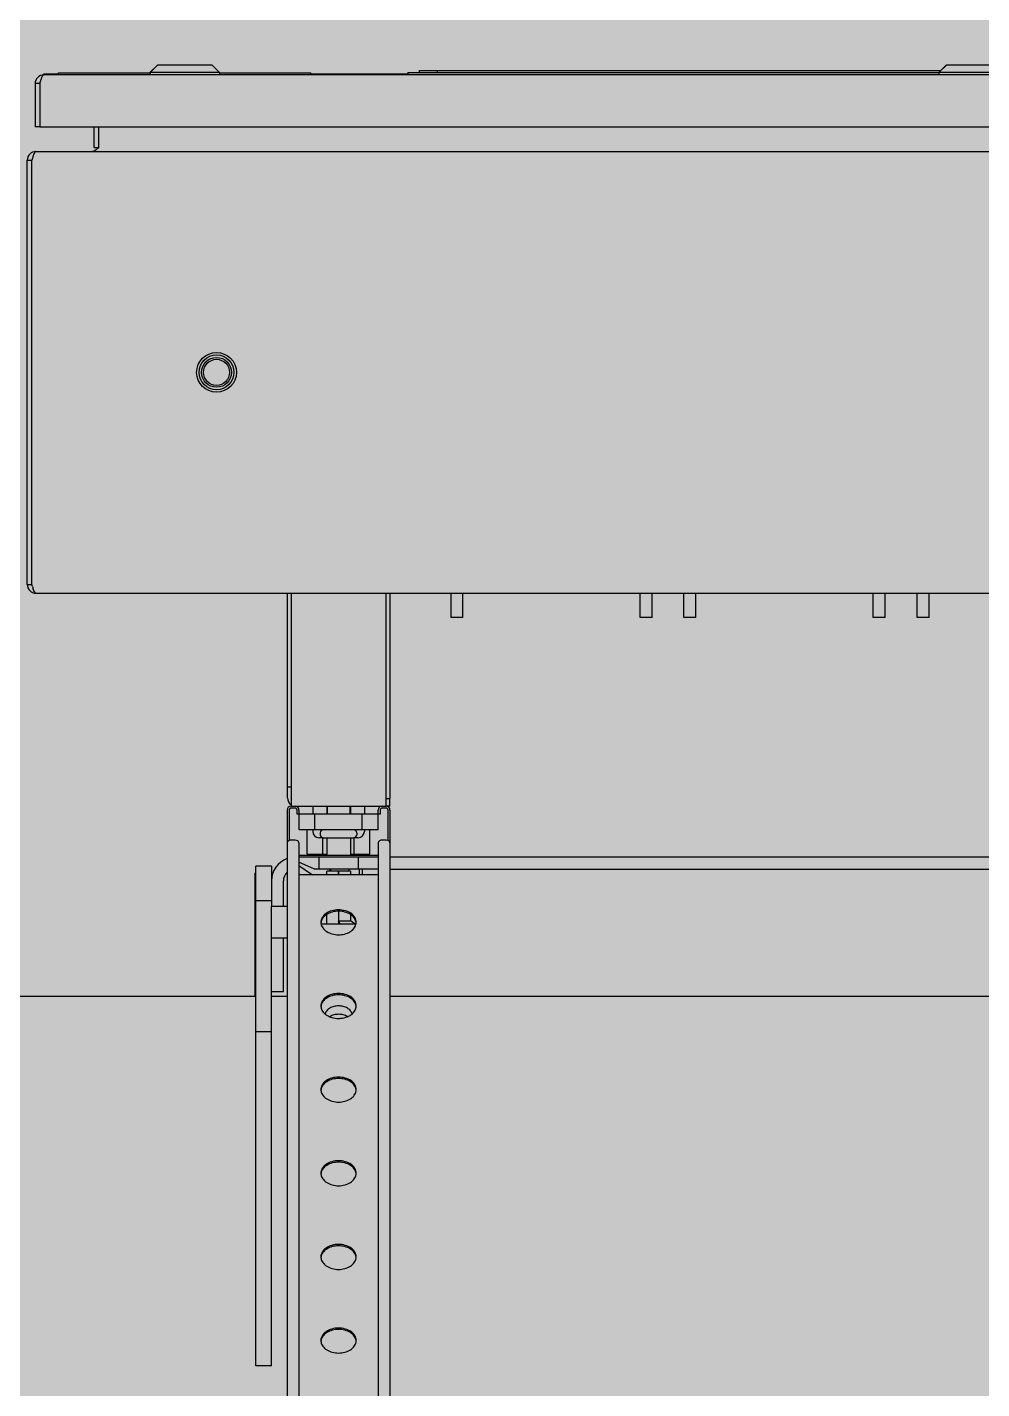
# Model space of a CAD drawing. Extents: x -18489 to 195597, y -1599 to 112111.
# Drawn here: x -14436.7 to -14398.3, y 2211.8 to 2266.6 of the extents above; entities that cross this region are included whole.
import ezdxf

# ---------------------------------------------------------------- set-up
doc = ezdxf.new("R2010")
doc.units = 0
doc.header["$LTSCALE"] = 100
for name, color, linetype in [('188K-SM-03-F10-MECH-EQ-Y2257103$0$0 Xref', 8, 'Continuous'), ('188K-SM-03-F10-MECH-EQ-Y2257103$0$M-EQU-FOUNDATION', 8, 'Continuous'), ('188K-SM-03-F10-MECH-EQ-Y2257103$0$Micron CUP L10 HVAC EQU$0$M-MECH-EQU', 136, 'Continuous'), ('188K-SM-03-F10-MECH-EQ-Y2257103$0$Micron CUP L10 HVAC EQU$0$M-PHASE1 AREA', 252, 'Continuous')]:
    doc.layers.add(name, color=color, linetype=linetype)

# ---------------------------------------------------------------- blocks, each defined once
blk = doc.blocks.new('188K-SM-03-F10-MECH-EQ-Y2257103$0$Micron CUP L10 HVAC EQU$0$A$C0c53ceb0')
at = {"layer": '188K-SM-03-F10-MECH-EQ-Y2257103$0$Micron CUP L10 HVAC EQU$0$M-PHASE1 AREA'}
for p, q in [((17116.65523, 13476.27769), (17113.65838, 13473.28085)), ((17116.67128, 13476.27769), (17113.67444, 13473.28085)), ((17116.68991, 13476.27769), (17113.69307, 13473.28085)), ((17138.66662, 13476.27769), (17116.69005, 13476.27769)), ((17138.66676, 13476.27769), (17141.6636, 13473.28085)), ((17430.95026, 13473.28085), (17433.9471, 13476.27769)), ((17431.82714, 13474.19242), (17433.91241, 13476.27769)), ((17455.92395, 13476.27769), (17433.9471, 13476.27769)), ((17069.36851, 13468.78039), (17069.62429, 13469.65117)), ((17821.99029, 13472.2819), (17070.96685, 13472.2819)), ((17070.98637, 13472.6625), (17076.83564, 13472.6625)), ((17070.98637, 13472.2819), (17070.98637, 13472.6625)), ((17075.23231, 13472.53563), (17076.83564, 13472.53563)), ((17075.23231, 13472.2819), (17075.23231, 13472.53563)), ((17076.83564, 13473.07481), (17113.69307, 13473.07481)), ((17076.83564, 13472.2819), (17076.83564, 13473.07481)), ((17141.6636, 13473.28085), (17113.65838, 13473.28085)), ((17113.65838, 13473.28085), (17113.65838, 13473.07481)), ((17113.67444, 13473.28085), (17113.67444, 13473.07481)), ((17113.69307, 13473.28085), (17113.69307, 13472.2819)), ((17141.6636, 13473.28085), (17141.6636, 13472.2819)), ((17141.6636, 13473.07481), (17178.32873, 13473.07481)), ((17178.32873, 13472.2819), (17178.32873, 13473.07481)), ((17178.32873, 13472.6625), (17217.35129, 13472.6625)), ((17178.32873, 13472.53563), (17179.89705, 13472.53563)), ((17179.89705, 13472.2819), (17179.89705, 13472.53563)), ((17217.35129, 13473.29683), (17430.95026, 13473.29683)), ((17217.35129, 13473.29683), (17217.35129, 13472.2819)), ((17222.06563, 13473.29683), (17222.06563, 13474.08974)), ((17222.07109, 13474.08974), (17431.75915, 13474.08974)), ((17229.342, 13473.29683), (17229.342, 13474.08974)), ((17430.95026, 13473.28085), (17430.95026, 13472.2819)), ((17458.92079, 13473.28085), (17430.95026, 13473.28085)), ((17069.36842, 13468.78039), (17067.46542, 13468.78039)), ((17067.46542, 13468.78039), (17067.46542, 13451.42507)), ((17069.36851, 13468.78039), (17069.36851, 13451.42507)), ((17069.36842, 13451.42507), (17067.46542, 13451.42507)), ((17069.36851, 13451.42507), (17823.58898, 13451.42507)), ((17091.258, 13443.07092), (17091.258, 13451.42507)), ((17093.13572, 13443.07092), (17093.13572, 13451.42507)), ((17091.258, 13443.07092), (17093.13562, 13443.07092)), ((17064.30027, 13438.02164), (17066.17789, 13438.02164)), ((17064.30027, 13267.33565), (17064.30027, 13438.02164)), ((17066.42632, 13438.86503), (17066.17798, 13438.02164)), ((17066.17798, 13267.33565), (17066.17798, 13438.02164)), ((17067.76364, 13441.48509), (17822.03486, 13441.48509)), ((17064.30027, 13267.33565), (17066.17789, 13267.33565)), ((17066.42632, 13266.49226), (17066.17798, 13267.33565)), ((17067.76364, 13263.8722), (17822.03486, 13263.8722)), ((17168.94504, 13181.53593), (17168.94504, 13263.8722)), ((17170.46743, 13263.8722), (17170.46743, 13178.23741)), ((17208.52734, 13263.8722), (17208.52734, 13178.23741)), ((17210.05198, 13263.8722), (17210.05198, 13181.2822)), ((17234.73086, 13254.07811), (17234.73086, 13263.8722)), ((17234.73471, 13254.07811), (17234.73471, 13263.8722)), ((17239.50489, 13254.07811), (17239.50489, 13263.8722)), ((17310.85067, 13254.07811), (17310.85067, 13263.8722)), ((17310.85452, 13254.07811), (17310.85452, 13263.8722)), ((17315.6247, 13254.07811), (17315.6247, 13263.8722)), ((17328.35823, 13254.07811), (17328.35823, 13263.8722)), ((17328.36208, 13254.07811), (17328.36208, 13263.8722)), ((17333.13226, 13254.07811), (17333.13226, 13263.8722)), ((17404.47804, 13254.07811), (17404.47804, 13263.8722)), ((17404.48189, 13254.07811), (17404.48189, 13263.8722)), ((17409.25207, 13254.07811), (17409.25207, 13263.8722)), ((17422.23933, 13254.07811), (17422.23933, 13263.8722)), ((17422.24318, 13254.07811), (17422.24318, 13263.8722)), ((17427.01336, 13254.07811), (17427.01336, 13263.8722)), ((17239.50489, 13254.07811), (17234.73086, 13254.07811)), ((17315.6247, 13254.07811), (17310.85067, 13254.07811)), ((17333.13226, 13254.07811), (17328.35823, 13254.07811)), ((17409.25207, 13254.07811), (17404.47804, 13254.07811)), ((17427.01336, 13254.07811), (17422.23933, 13254.07811)), ((17170.46743, 13185.84939), (17168.94504, 13185.84939)), ((17208.52734, 13181.2822), (17210.05198, 13181.2822)), ((17210.04974, 13178.23741), (17210.04974, 13181.2822)), ((17168.81817, 13176.65158), (17168.81817, 12648.77738)), ((17169.61109, 13176.65158), (17169.61109, 13164.40363)), ((17170.404, 13178.23741), (17208.59077, 13178.23741)), ((17171.98983, 13177.44449), (17170.404, 13177.44449)), ((17172.78275, 13175.06575), (17172.78275, 13176.65158)), ((17173.57566, 13175.06575), (17172.78275, 13175.06575)), ((17173.57566, 13176.65158), (17173.57566, 13175.06575)), ((17205.35568, 13175.06575), (17173.63909, 13175.06575)), ((17173.63909, 13168.72243), (17173.63909, 13175.06575)), ((17179.09435, 13178.23741), (17179.09435, 13175.06575)), ((17179.98241, 13168.72243), (17179.98241, 13175.06575)), ((17184.7399, 13178.23741), (17184.7399, 13175.06575)), ((17184.92386, 13178.23741), (17184.92386, 13175.06575)), ((17194.07092, 13178.23741), (17194.07092, 13175.06575)), ((17194.25488, 13178.23741), (17194.25488, 13175.06575)), ((17199.01236, 13168.72243), (17199.01236, 13175.06575)), ((17199.90043, 13178.23741), (17199.90043, 13175.06575)), ((17205.35568, 13168.72243), (17205.35568, 13175.06575)), ((17205.41912, 13175.06575), (17205.41912, 13176.65158)), ((17206.21203, 13175.06575), (17205.41912, 13175.06575)), ((17206.21203, 13176.65158), (17206.21203, 13175.06575)), ((17208.59077, 13177.44449), (17207.00494, 13177.44449)), ((17210.04974, 13178.23741), (17208.59077, 13178.23741)), ((17209.38369, 13164.40363), (17209.38369, 13176.65158)), ((17210.1766, 13176.65158), (17210.1766, 12648.77738)), ((17205.35568, 13168.72243), (17173.63909, 13168.72243)), ((17176.8624, 13158.88394), (17176.8624, 13168.72243)), ((17179.09435, 13168.72243), (17179.09435, 13168.0881)), ((17199.90043, 13168.72243), (17199.90043, 13168.0881)), ((17202.13238, 13158.88394), (17202.13238, 13168.72243)), ((17171.98983, 13164.55387), (17170.404, 13164.55387)), ((17173.57566, 13163.43251), (17173.57566, 12659.94603)), ((17183.33168, 13165.55077), (17181.63167, 13165.55077)), ((17182.13914, 13167.52989), (17182.13914, 13166.74332)), ((17183.17989, 13158.88394), (17183.17989, 13165.55077)), ((17183.33168, 13165.55077), (17195.66309, 13165.55077)), ((17184.7399, 13165.55077), (17184.7399, 13158.47797)), ((17194.25488, 13165.55077), (17194.25488, 13158.47797)), ((17197.3631, 13165.55077), (17195.66309, 13165.55077)), ((17195.81488, 13158.88394), (17195.81488, 13165.55077)), ((17196.85564, 13167.52989), (17196.85564, 13166.74332)), ((17205.41912, 13163.43251), (17205.41912, 12659.94603)), ((17208.59077, 13164.55387), (17207.00494, 13164.55387)), ((17173.57566, 13158.47797), (17205.41912, 13158.47797)), ((17205.41912, 13157.68506), (17173.57566, 13157.68506)), ((17176.8624, 13158.88394), (17184.7399, 13158.88394)), ((17179.64939, 13158.47797), (17179.64939, 13158.88394)), ((17181.58093, 13157.68506), (17181.58093, 13152.92757)), ((17194.25488, 13158.88394), (17202.13238, 13158.88394)), ((17197.43922, 13157.68506), (17197.43922, 13152.92757)), ((17199.34539, 13158.47797), (17199.34539, 13158.88394)), ((17679.45525, 13157.68506), (17210.1766, 13157.68506)), ((17162.53829, 13154.13398), (17156.19497, 13154.13398)), ((17156.19497, 12953.15965), (17156.19497, 13154.13398)), ((17162.53829, 13154.13398), (17162.53829, 13137.86219)), ((17179.79971, 13152.92757), (17173.57566, 13155.64281)), ((17173.57566, 13154.41746), (17179.07083, 13150.58183)), ((17205.41912, 13152.92757), (17179.79971, 13152.92757)), ((17194.24219, 13152.13465), (17184.75259, 13152.13465)), ((17184.75259, 13150.58183), (17184.75259, 13152.13425)), ((17185.91634, 13152.92757), (17186.36781, 13152.13465)), ((17189.4847, 13150.58183), (17189.4847, 13152.13458)), ((17189.51007, 13152.13425), (17189.51007, 13150.58183)), ((17193.61383, 13152.92757), (17193.61383, 13152.13465)), ((17194.24219, 13152.13458), (17194.24219, 13150.58183)), ((17197.73027, 13152.92757), (17197.73027, 13150.58183)), ((17199.01236, 13152.92757), (17199.01236, 13150.58183)), ((17210.1766, 13152.92757), (17679.45525, 13152.92757)), ((17155.77042, 13151.34174), (17156.19497, 13151.34174)), ((17155.77042, 13151.34174), (17155.77042, 13101.81891)), ((17167.29578, 13137.86219), (17167.29578, 13148.17008)), ((17205.41912, 13150.58183), (17173.57566, 13150.58183)), ((17162.53829, 13140.15985), (17156.19497, 13140.15985)), ((17168.81817, 13137.86219), (17162.5256, 13137.86219)), ((17162.5256, 13125.17555), (17162.5256, 13137.86219)), ((17189.4847, 13135.98185), (17189.4847, 13130.9582)), ((17189.51007, 13135.98185), (17189.51007, 13132.10197)), ((17182.51846, 13130.9582), (17196.47632, 13130.9582)), ((17184.75259, 13130.9582), (17184.75259, 13134.62016)), ((17190.19741, 13130.9582), (17189.4847, 13132.10197)), ((17189.4847, 13132.10197), (17194.24219, 13132.10197)), ((17189.51007, 13131.94592), (17189.51007, 13130.9582)), ((17194.24219, 13134.62016), (17194.24219, 13132.10197)), ((17196.03548, 13130.9582), (17194.24219, 13132.10197)), ((17168.81817, 13125.17555), (17162.5256, 13125.17555)), ((17162.53829, 12953.15965), (17162.53829, 13125.17555)), ((17167.29578, 13103.63999), (17167.29578, 13125.17555)), ((17162.53829, 13103.63999), (17167.29578, 13103.63999)), ((13611.15446, 13101.81891), (17156.19497, 13101.81891)), ((17162.53829, 13101.81891), (17168.81817, 13101.81891)), ((17210.1766, 13101.81891), (17679.45525, 13101.81891)), ((17162.53829, 13087.43098), (17156.19497, 13087.43098)), ((17162.53829, 12953.15965), (17156.19497, 12953.15965))]:
    blk.add_line(p, q, dxfattribs=at)
for centre, radius in [((17140.42017, 13352.67864), 7.99258), ((17140.42008, 13352.67864), 6.99263), ((17140.41988, 13352.67864), 5.99369), ((17140.41984, 13352.67864), 5.24448)]:
    blk.add_circle(centre, radius, dxfattribs=at)
for centre, radius, start, end in [((17070.96689, 13468.78039), 3.50151, 90.0006621, 180), ((17067.76368, 13438.02164), 3.46345, 90.0006641, 180), ((17101.56209, 13428.33256), 36.68045, 162.5227139, 163.3131147), ((17067.76368, 13267.33565), 3.46345, 180, 269.9993359), ((17101.56209, 13277.02473), 36.68045, 196.6868853, 197.4772861), ((17172.24356, 13181.53593), 3.29853, 180, 237.1915526), ((17170.404, 13176.65158), 1.58583, 90, 180), ((17170.404, 13176.65158), 0.79291, 90, 180), ((17171.98983, 13176.65158), 1.58583, 0, 90), ((17171.98983, 13176.65158), 0.79291, 0, 90), ((17207.00494, 13176.65158), 1.58583, 90, 180), ((17207.00494, 13176.65158), 0.79291, 90, 180), ((17208.59077, 13176.65158), 1.58583, 0, 90), ((17208.59077, 13176.65158), 0.79291, 0, 90), ((17183.33168, 13167.52989), 1.19254, 90, 180), ((17195.66309, 13167.52989), 1.19254, 0, 90), ((17181.63167, 13168.0881), 2.53733, 180, 270), ((17183.33168, 13166.74332), 1.19254, 180, 270), ((17195.66309, 13166.74332), 1.19254, 270, 0), ((17197.3631, 13168.0881), 2.53733, 270, 0), ((17172.05326, 13148.17008), 9.51498, 109.9777963, 180), ((17172.05326, 13148.17008), 4.75749, 133.1568983, 180), ((17185.93616, 13131.51922), 3.54328, 180.0055407, 184.5768373), ((17185.98738, 13131.52348), 3.59469, 184.579493, 188.7122458), ((17192.93612, 13131.53468), 3.66683, 346.8769865, 351.2834632), ((17193.00739, 13131.52348), 3.59469, 351.2877542, 355.420507), ((17193.05862, 13131.51922), 3.54328, 355.4231627, 359.9944593), ((17185.93616, 13097.87869), 3.54328, 180.0055407, 184.5768373), ((17185.98738, 13097.88296), 3.59469, 184.579493, 188.7122458), ((17193.00739, 13097.88296), 3.59469, 351.2877542, 355.420507), ((17193.05862, 13097.87869), 3.54328, 355.4231627, 359.9944593), ((17185.93616, 13064.23817), 3.54328, 180.0055407, 184.5768373), ((17185.98738, 13064.24244), 3.59469, 184.579493, 188.7122458), ((17193.00739, 13064.24244), 3.59469, 351.2877542, 355.420507), ((17193.05862, 13064.23817), 3.54328, 355.4231627, 359.9944593), ((17185.93616, 13030.59765), 3.54328, 180.0055407, 184.5768373), ((17185.98738, 13030.60192), 3.59469, 184.579493, 188.7122458), ((17193.00739, 13030.60192), 3.59469, 351.2877542, 355.420507), ((17193.05862, 13030.59765), 3.54328, 355.4231627, 359.9944593), ((17185.93616, 12996.95713), 3.54328, 180.0055407, 184.5768373), ((17185.98738, 12996.96139), 3.59469, 184.579493, 188.7122458), ((17193.00739, 12996.96139), 3.59469, 351.2877542, 355.420507), ((17193.05862, 12996.95713), 3.54328, 355.4231627, 359.9944593), ((17185.93616, 12963.3166), 3.54328, 180.0055407, 184.5768373), ((17185.98738, 12963.32087), 3.59469, 184.579493, 188.7122458), ((17193.00739, 12963.32087), 3.59469, 351.2877542, 355.420507), ((17193.05862, 12963.3166), 3.54328, 355.4231627, 359.9944593)]:
    blk.add_arc(centre, radius, start, end, dxfattribs=at)
blk.add_ellipse((17185.9395, 13131.51887), major_axis=(3.73082, -20.606), ratio=0.170228127, start_param=7.795978182, end_param=7.843886738, dxfattribs=at)
for points, knots in [([(17069.62429, 13469.65117), (17069.6554, 13469.75488), (17069.77462, 13470.14746), (17069.90041, 13470.53821), (17070.00226, 13470.82254)], [0, 0, 0, 0, 0.26389204, 1, 1, 1, 1]), ([(17070.00226, 13470.82254), (17070.1345, 13471.19177), (17070.31334, 13471.71288), (17070.76091, 13472.2819), (17070.96685, 13472.2819)], [0, 0, 0, 0, 0.655693982, 1, 1, 1, 1]), ([(17089.67235, 13441.48509), (17089.86561, 13441.48509), (17090.68839, 13441.56504), (17091.44859, 13441.9464), (17091.98134, 13442.27807)], [0, 0, 0, 0, 0.235452698, 1, 1, 1, 1]), ([(17067.76364, 13441.48509), (17067.65281, 13441.48509), (17067.38804, 13441.30587), (17066.97699, 13440.57704), (17066.74178, 13439.87729), (17066.57495, 13439.34871)], [0, 0, 0, 0, 0.131857863, 0.340537658, 1, 1, 1, 1]), ([(17067.76364, 13263.8722), (17067.65281, 13263.8722), (17067.38804, 13264.05142), (17066.97699, 13264.78024), (17066.74178, 13265.47999), (17066.57495, 13266.00858)], [0, 0, 0, 0, 0.131857863, 0.340537658, 1, 1, 1, 1]), ([(17170.404, 13164.55387), (17170.24606, 13164.55387), (17169.69186, 13164.5), (17169.11432, 13164.18804), (17168.92231, 13163.83217)], [0, 0, 0, 0, 0.280876256, 1, 1, 1, 1]), ([(17173.33412, 13164.02737), (17173.26015, 13164.11092), (17172.88263, 13164.43009), (17172.36768, 13164.55387), (17171.98983, 13164.55387)], [0, 0, 0, 0, 0.227996945, 1, 1, 1, 1]), ([(17173.57566, 13163.43251), (17173.57566, 13163.59147), (17173.50403, 13163.8122), (17173.37236, 13163.98419), (17173.33412, 13164.02737)], [0, 0, 0, 0, 0.733758948, 1, 1, 1, 1]), ([(17207.00494, 13164.55387), (17206.84701, 13164.55387), (17206.2928, 13164.5), (17205.71527, 13164.18804), (17205.52325, 13163.83217)], [0, 0, 0, 0, 0.280876256, 1, 1, 1, 1]), ([(17209.93507, 13164.02737), (17209.86109, 13164.11092), (17209.48357, 13164.43009), (17208.96862, 13164.55387), (17208.59077, 13164.55387)], [0, 0, 0, 0, 0.227996945, 1, 1, 1, 1]), ([(17210.1766, 13163.43251), (17210.1766, 13163.59147), (17210.10497, 13163.8122), (17209.9733, 13163.98419), (17209.93507, 13164.02737)], [0, 0, 0, 0, 0.733758948, 1, 1, 1, 1]), ([(17189.49739, 13136.54252), (17188.5821, 13136.54252), (17186.80607, 13136.30338), (17184.48086, 13135.25155), (17182.82528, 13133.61447), (17182.39287, 13132.18456), (17182.39287, 13131.51887)], [0, 0, 0, 0, 0.288006698, 0.555333419, 0.790532629, 1, 1, 1, 1]), ([(17189.49739, 13135.98185), (17188.64305, 13135.98185), (17186.97926, 13135.77247), (17184.76361, 13134.8489), (17183.10621, 13133.40969), (17182.53009, 13132.12438), (17182.43417, 13131.49808)], [0, 0, 0, 0, 0.284584443, 0.551250143, 0.788945637, 1, 1, 1, 1]), ([(17196.6019, 13131.51887), (17196.6019, 13132.18456), (17196.1695, 13133.61447), (17194.51392, 13135.25155), (17192.1887, 13136.30338), (17190.41268, 13136.54252), (17189.49739, 13136.54252)], [0, 0, 0, 0, 0.209467371, 0.444666581, 0.711993302, 1, 1, 1, 1]), ([(17196.5606, 13131.49808), (17196.46469, 13132.12438), (17195.88856, 13133.40969), (17194.23116, 13134.8489), (17192.01551, 13135.77247), (17190.35173, 13135.98185), (17189.49739, 13135.98185)], [0, 0, 0, 0, 0.211054363, 0.448749857, 0.715415557, 1, 1, 1, 1]), ([(17182.43417, 13130.97899), (17182.53009, 13130.35269), (17183.10621, 13129.06738), (17184.76361, 13127.62817), (17186.97926, 13126.7046), (17188.64305, 13126.49522), (17189.49739, 13126.49522)], [0, 0, 0, 0, 0.211054363, 0.448749857, 0.715415557, 1, 1, 1, 1]), ([(17189.49739, 13126.49522), (17190.32009, 13126.49522), (17191.92516, 13126.68991), (17194.08089, 13127.54959), (17195.73125, 13128.89195), (17196.36701, 13130.10049), (17196.5072, 13130.70216)], [0, 0, 0, 0, 0.282697526, 0.548844889, 0.787717592, 1, 1, 1, 1]), ([(17189.49739, 13102.902), (17188.5821, 13102.902), (17186.80607, 13102.66285), (17184.48086, 13101.61103), (17182.82528, 13099.97395), (17182.39287, 13098.54404), (17182.39287, 13097.87835)], [0, 0, 0, 0, 0.288006698, 0.555333419, 0.790532629, 1, 1, 1, 1]), ([(17196.6019, 13097.87835), (17196.6019, 13098.54404), (17196.1695, 13099.97395), (17194.51392, 13101.61103), (17192.1887, 13102.66285), (17190.41268, 13102.902), (17189.49739, 13102.902)], [0, 0, 0, 0, 0.209467371, 0.444666581, 0.711993302, 1, 1, 1, 1]), ([(17189.49739, 13102.34133), (17188.64305, 13102.34133), (17186.97926, 13102.13195), (17184.76361, 13101.20838), (17183.10621, 13099.76917), (17182.53009, 13098.48386), (17182.43417, 13097.85756)], [0, 0, 0, 0, 0.284584443, 0.551250143, 0.788945637, 1, 1, 1, 1]), ([(17182.43417, 13097.33847), (17182.51748, 13096.79451), (17182.96688, 13095.68327), (17183.79636, 13094.8388), (17184.27934, 13094.46932)], [0, 0, 0, 0, 0.475050464, 1, 1, 1, 1]), ([(17194.94536, 13094.70405), (17194.88339, 13094.92921), (17194.69975, 13095.37707), (17194.11788, 13096.21582), (17193.01551, 13097.08823), (17191.35635, 13097.73134), (17189.49739, 13097.95397), (17187.63842, 13097.73134), (17185.97927, 13097.08823), (17184.87689, 13096.21582), (17184.29503, 13095.37707), (17184.11138, 13094.92921), (17184.04942, 13094.70405)], [0, 0, 0, 0, 0.05216116, 0.107006451, 0.226580774, 0.359346826, 0.5, 0.640653174, 0.773419226, 0.892993549, 0.94783884, 1, 1, 1, 1]), ([(17196.5606, 13097.85756), (17196.46469, 13098.48386), (17195.88856, 13099.76917), (17194.23116, 13101.20838), (17192.01551, 13102.13195), (17190.35173, 13102.34133), (17189.49739, 13102.34133)], [0, 0, 0, 0, 0.211054363, 0.448749857, 0.715415557, 1, 1, 1, 1]), ([(17194.71543, 13094.46932), (17195.19842, 13094.8388), (17196.02789, 13095.68327), (17196.4773, 13096.79451), (17196.5606, 13097.33847)], [0, 0, 0, 0, 0.524949536, 1, 1, 1, 1]), ([(17184.27934, 13094.46932), (17184.39918, 13094.37764), (17184.90828, 13094.01634), (17185.46653, 13093.72605), (17185.90353, 13093.54486)], [0, 0, 0, 0, 0.241814282, 1, 1, 1, 1]), ([(17185.90353, 13093.54486), (17186.17843, 13093.43089), (17187.33435, 13093.02355), (17188.5707, 13092.8547), (17189.49739, 13092.8547)], [0, 0, 0, 0, 0.243075178, 1, 1, 1, 1]), ([(17193.06187, 13093.59801), (17192.54525, 13093.9041), (17191.37589, 13094.36514), (17189.49739, 13094.59108), (17187.61889, 13094.36514), (17186.44952, 13093.9041), (17185.93291, 13093.59801)], [0, 0, 0, 0, 0.242621943, 0.5, 0.757378057, 1, 1, 1, 1]), ([(17189.49739, 13092.8547), (17189.81028, 13092.8547), (17191.03319, 13092.9123), (17192.24952, 13093.19587), (17193.09125, 13093.54486)], [0, 0, 0, 0, 0.255610284, 1, 1, 1, 1]), ([(17193.09125, 13093.54486), (17193.24019, 13093.60662), (17193.80927, 13093.86242), (17194.34795, 13094.1882), (17194.71543, 13094.46932)], [0, 0, 0, 0, 0.258431367, 1, 1, 1, 1]), ([(17189.49739, 13069.26148), (17188.5821, 13069.26148), (17186.80607, 13069.02233), (17184.48086, 13067.97051), (17182.82528, 13066.33343), (17182.39287, 13064.90352), (17182.39287, 13064.23783)], [0, 0, 0, 0, 0.288006698, 0.555333419, 0.790532629, 1, 1, 1, 1]), ([(17189.49739, 13068.7008), (17188.64305, 13068.7008), (17186.97926, 13068.49142), (17184.76361, 13067.56786), (17183.10621, 13066.12864), (17182.53009, 13064.84333), (17182.43417, 13064.21704)], [0, 0, 0, 0, 0.284584443, 0.551250143, 0.788945637, 1, 1, 1, 1]), ([(17196.6019, 13064.23783), (17196.6019, 13064.90352), (17196.1695, 13066.33343), (17194.51392, 13067.97051), (17192.1887, 13069.02233), (17190.41268, 13069.26148), (17189.49739, 13069.26148)], [0, 0, 0, 0, 0.209467371, 0.444666581, 0.711993302, 1, 1, 1, 1]), ([(17196.5606, 13064.21704), (17196.46469, 13064.84333), (17195.88856, 13066.12864), (17194.23116, 13067.56786), (17192.01551, 13068.49142), (17190.35173, 13068.7008), (17189.49739, 13068.7008)], [0, 0, 0, 0, 0.211054363, 0.448749857, 0.715415557, 1, 1, 1, 1]), ([(17182.43417, 13063.69794), (17182.53009, 13063.07165), (17183.10621, 13061.78634), (17184.76361, 13060.34712), (17186.97926, 13059.42356), (17188.64305, 13059.21418), (17189.49739, 13059.21418)], [0, 0, 0, 0, 0.211054363, 0.448749857, 0.715415557, 1, 1, 1, 1]), ([(17189.49739, 13059.21418), (17190.35173, 13059.21418), (17192.01551, 13059.42356), (17194.23116, 13060.34712), (17195.88856, 13061.78634), (17196.46469, 13063.07165), (17196.5606, 13063.69794)], [0, 0, 0, 0, 0.284584443, 0.551250143, 0.788945637, 1, 1, 1, 1]), ([(17189.49739, 13035.62096), (17188.5821, 13035.62096), (17186.80607, 13035.38181), (17184.48086, 13034.32999), (17182.82528, 13032.6929), (17182.39287, 13031.26299), (17182.39287, 13030.59731)], [0, 0, 0, 0, 0.288006698, 0.555333419, 0.790532629, 1, 1, 1, 1]), ([(17189.49739, 13035.06028), (17188.64305, 13035.06028), (17186.97926, 13034.8509), (17184.76361, 13033.92733), (17183.10621, 13032.48812), (17182.53009, 13031.20281), (17182.43417, 13030.57651)], [0, 0, 0, 0, 0.284584443, 0.551250143, 0.788945637, 1, 1, 1, 1]), ([(17196.6019, 13030.59731), (17196.6019, 13031.26299), (17196.1695, 13032.6929), (17194.51392, 13034.32999), (17192.1887, 13035.38181), (17190.41268, 13035.62096), (17189.49739, 13035.62096)], [0, 0, 0, 0, 0.209467371, 0.444666581, 0.711993302, 1, 1, 1, 1]), ([(17196.5606, 13030.57651), (17196.46469, 13031.20281), (17195.88856, 13032.48812), (17194.23116, 13033.92733), (17192.01551, 13034.8509), (17190.35173, 13035.06028), (17189.49739, 13035.06028)], [0, 0, 0, 0, 0.211054363, 0.448749857, 0.715415557, 1, 1, 1, 1]), ([(17182.43417, 13030.05742), (17182.53009, 13029.43113), (17183.10621, 13028.14581), (17184.76361, 13026.7066), (17186.97926, 13025.78304), (17188.64305, 13025.57365), (17189.49739, 13025.57365)], [0, 0, 0, 0, 0.211054363, 0.448749857, 0.715415557, 1, 1, 1, 1]), ([(17189.49739, 13025.57365), (17190.35173, 13025.57365), (17192.01551, 13025.78304), (17194.23116, 13026.7066), (17195.88856, 13028.14581), (17196.46469, 13029.43113), (17196.5606, 13030.05742)], [0, 0, 0, 0, 0.284584443, 0.551250143, 0.788945637, 1, 1, 1, 1]), ([(17189.49739, 13001.98044), (17188.5821, 13001.98044), (17186.80607, 13001.74129), (17184.48086, 13000.68946), (17182.82528, 12999.05238), (17182.39287, 12997.62247), (17182.39287, 12996.95678)], [0, 0, 0, 0, 0.288006698, 0.555333419, 0.790532629, 1, 1, 1, 1]), ([(17189.49739, 13001.41976), (17188.64305, 13001.41976), (17186.97926, 13001.21038), (17184.76361, 13000.28681), (17183.10621, 12998.8476), (17182.53009, 12997.56229), (17182.43417, 12996.93599)], [0, 0, 0, 0, 0.284584443, 0.551250143, 0.788945637, 1, 1, 1, 1]), ([(17196.6019, 12996.95678), (17196.6019, 12997.62247), (17196.1695, 12999.05238), (17194.51392, 13000.68946), (17192.1887, 13001.74129), (17190.41268, 13001.98044), (17189.49739, 13001.98044)], [0, 0, 0, 0, 0.209467371, 0.444666581, 0.711993302, 1, 1, 1, 1]), ([(17196.5606, 12996.93599), (17196.46469, 12997.56229), (17195.88856, 12998.8476), (17194.23116, 13000.28681), (17192.01551, 13001.21038), (17190.35173, 13001.41976), (17189.49739, 13001.41976)], [0, 0, 0, 0, 0.211054363, 0.448749857, 0.715415557, 1, 1, 1, 1]), ([(17182.43417, 12996.4169), (17182.53009, 12995.7906), (17183.10621, 12994.50529), (17184.76361, 12993.06608), (17186.97926, 12992.14251), (17188.64305, 12991.93313), (17189.49739, 12991.93313)], [0, 0, 0, 0, 0.211054363, 0.448749857, 0.715415557, 1, 1, 1, 1]), ([(17189.49739, 12991.93313), (17190.35173, 12991.93313), (17192.01551, 12992.14251), (17194.23116, 12993.06608), (17195.88856, 12994.50529), (17196.46469, 12995.7906), (17196.5606, 12996.4169)], [0, 0, 0, 0, 0.284584443, 0.551250143, 0.788945637, 1, 1, 1, 1]), ([(17189.49739, 12968.33991), (17188.5821, 12968.33991), (17186.80607, 12968.10077), (17184.48086, 12967.04894), (17182.82528, 12965.41186), (17182.39287, 12963.98195), (17182.39287, 12963.31626)], [0, 0, 0, 0, 0.288006698, 0.555333419, 0.790532629, 1, 1, 1, 1]), ([(17189.49739, 12967.77924), (17188.64305, 12967.77924), (17186.97926, 12967.56986), (17184.76361, 12966.64629), (17183.10621, 12965.20708), (17182.53009, 12963.92177), (17182.43417, 12963.29547)], [0, 0, 0, 0, 0.284584443, 0.551250143, 0.788945637, 1, 1, 1, 1]), ([(17196.6019, 12963.31626), (17196.6019, 12963.98195), (17196.1695, 12965.41186), (17194.51392, 12967.04894), (17192.1887, 12968.10077), (17190.41268, 12968.33991), (17189.49739, 12968.33991)], [0, 0, 0, 0, 0.209467371, 0.444666581, 0.711993302, 1, 1, 1, 1]), ([(17196.5606, 12963.29547), (17196.46469, 12963.92177), (17195.88856, 12965.20708), (17194.23116, 12966.64629), (17192.01551, 12967.56986), (17190.35173, 12967.77924), (17189.49739, 12967.77924)], [0, 0, 0, 0, 0.211054363, 0.448749857, 0.715415557, 1, 1, 1, 1]), ([(17182.43417, 12962.77638), (17182.53009, 12962.15008), (17183.10621, 12960.86477), (17184.76361, 12959.42556), (17186.97926, 12958.50199), (17188.64305, 12958.29261), (17189.49739, 12958.29261)], [0, 0, 0, 0, 0.211054363, 0.448749857, 0.715415557, 1, 1, 1, 1]), ([(17189.49739, 12958.29261), (17190.35173, 12958.29261), (17192.01551, 12958.50199), (17194.23116, 12959.42556), (17195.88856, 12960.86477), (17196.46469, 12962.15008), (17196.5606, 12962.77638)], [0, 0, 0, 0, 0.284584443, 0.551250143, 0.788945637, 1, 1, 1, 1])]:
    blk.add_open_spline(points, degree=3, knots=knots, dxfattribs=at)
for points in [[(17091.98134, 13442.27807), (17092.37763, 13442.52478), (17092.75675, 13442.79835), (17093.13572, 13443.07092)], [(17168.92231, 13163.83217), (17168.85694, 13163.71101), (17168.81817, 13163.57018), (17168.81817, 13163.43251)], [(17205.52325, 13163.83217), (17205.45788, 13163.71101), (17205.41912, 13163.57018), (17205.41912, 13163.43251)]]:
    blk.add_open_spline(points, degree=3, dxfattribs=at)
blk = doc.blocks.new('188K-SM-03-F10-MECH-EQ-Y2257103$0$Micron CUP L10 HVAC EQU')
at = {"layer": '188K-SM-03-F10-MECH-EQ-Y2257103$0$Micron CUP L10 HVAC EQU$0$M-MECH-EQU'}
blk.add_blockref('188K-SM-03-F10-MECH-EQ-Y2257103$0$Micron CUP L10 HVAC EQU$0$A$C0c53ceb0', (-206166.7, 2082.18), dxfattribs=at)
blk = doc.blocks.new('188K-SM-03-F10-MECH-EQ-Y2257103')
at = {"layer": '188K-SM-03-F10-MECH-EQ-Y2257103$0$M-EQU-FOUNDATION'}
h = blk.add_hatch(dxfattribs=at)
h.set_pattern_fill('AR-CONC', color=256, scale=0.1)
h.set_pattern_definition([(50, (4473.521, 709.199), (18.218467, -1.593909), [1.905, -20.955]), (355, (4473.521, 709.2), (-3.524342, 19.105685), [1.524, -16.764058]), (100.45144, (4475.04, 709.066), (14.694125, 17.511775), [1.619001, -17.809024]), (46.1842, (4473.521, 714.28), (27.107904, -4.204233), [2.8575, -31.4325]), (96.63556, (4475.78, 713.93), (23.740413, 24.742612), [2.428502, -26.71356]), (351.18415, (4473.52, 714.28), (23.740413, 24.742612), [2.285997, -25.145973]), (21, (4476.061, 713.009), (15.161439, -10.22652), [1.905, -20.955]), (326, (4476.061, 713.01), (6.180203, 18.418797), [1.524, -16.764]), (71.45144, (4477.325, 712.157), (21.341642, 8.192277), [1.619001, -17.808994]), (37.5, (4473.5214, 709.199), (0.3088603, 8.4555039), [0, -16.5608, 0, -17.018, 0, -16.8275]), (7.5, (4473.521, 709.199), (6.6819663, 10.0180575), [0, -9.7028, 0, -16.1798, 0, -6.4135]), (327.5, (4467.857, 709.199), (13.5590595, -0.5728744), [0, -6.35, 0, -19.812, 0, -26.289]), (317.5, (4465.317, 709.199), (14.812918, 2.542649), [0, -8.255, 0, -13.1572, 0, -18.669])])
h.paths.add_polyline_path([(-14928.149, 5602.459), (-14278.149, 5602.459), (-14278.149, 1902.459), (-14928.149, 1902.459)], flags=16)
h.paths.add_polyline_path([(-14933.149, 5607.459), (-14273.149, 5607.459), (-14273.149, 1897.459), (-14933.149, 1897.459)])
h = blk.add_hatch(dxfattribs=at)
h.set_pattern_fill('AR-CONC', color=256, scale=0.3)
h.set_pattern_definition([(50, (4473.52, 709.2), (54.6554, -4.78173), [5.715, -62.865]), (355, (4473.52, 709.2), (-10.57303, 57.31705), [4.572, -50.29218]), (100.45144, (4478.076, 708.8), (44.08237, 52.53533), [4.857, -53.42707]), (46.1842, (4473.52, 724.44), (81.32371, -12.6127), [8.5725, -94.2975]), (96.63556, (4480.3, 723.39), (71.22124, 74.22784), [7.2855, -80.14068]), (351.18415, (4473.52, 724.44), (71.22124, 74.22784), [6.858, -75.43792]), (21, (4481.14, 720.63), (45.48432, -30.67956), [5.715, -62.865]), (326, (4481.14, 720.63), (18.54061, 55.25639), [4.572, -50.292]), (71.45144, (4484.93, 718.07), (64.02493, 24.57683), [4.857, -53.42698]), (37.5, (4473.521, 709.2), (0.926581, 25.366512), [0, -49.6824, 0, -51.054, 0, -50.4825]), (7.5, (4473.52, 709.2), (20.0459, 30.054172), [0, -29.1084, 0, -48.5394, 0, -19.2405]), (327.5, (4456.529, 709.2), (40.677179, -1.718623), [0, -19.05, 0, -59.436, 0, -78.867]), (317.5, (4448.91, 709.2), (44.438754, 7.62795), [0, -24.765, 0, -39.4716, 0, -56.007])])
h.paths.add_polyline_path([(-14918.149, 5592.459), (-14288.149, 5592.459), (-14288.149, 1912.459), (-14918.149, 1912.459)])
at = {"layer": '188K-SM-03-F10-MECH-EQ-Y2257103$0$0 Xref', "xscale": 0.1, "yscale": 0.1, "zscale": 0.1}
blk.add_blockref('188K-SM-03-F10-MECH-EQ-Y2257103$0$Micron CUP L10 HVAC EQU', (4473.521, 709.199), dxfattribs=at)

msp = doc.modelspace()

# ---------------------------------------------------------------- block references
msp.add_blockref('188K-SM-03-F10-MECH-EQ-Y2257103', (0, 0))

doc.saveas('drawing.dxf')
